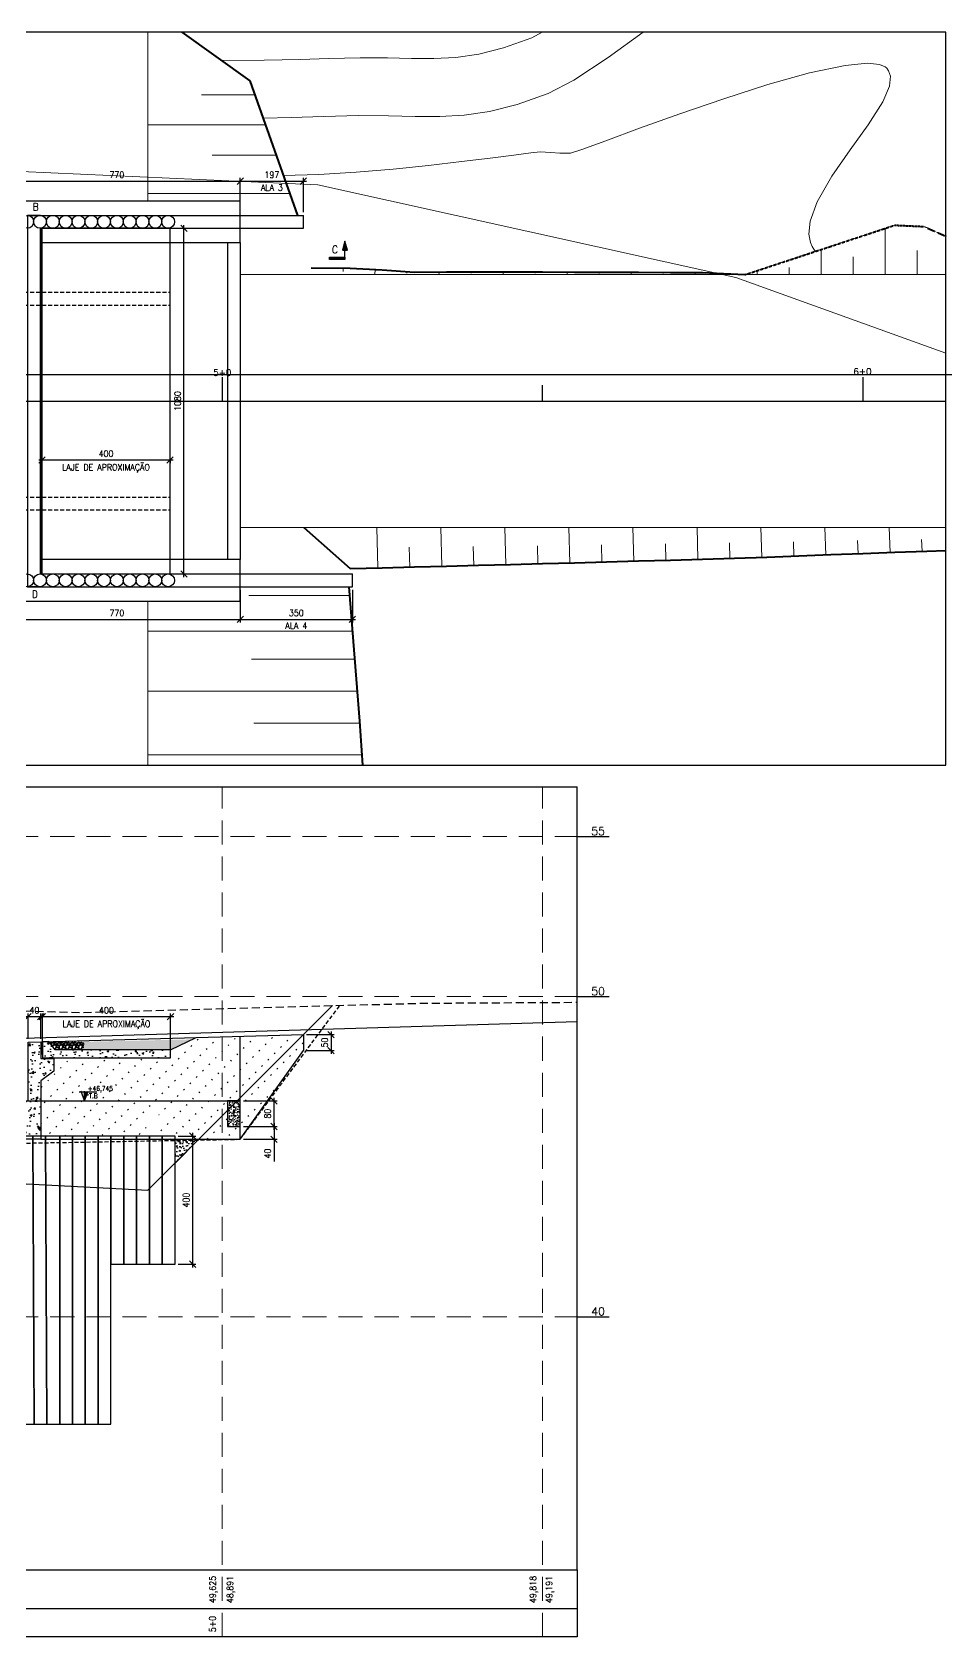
# Model space of a CAD drawing. Header units: millimetres. Extents: x 2500 to 83100, y 8270 to 58400.
# Drawn here: x 54573 to 83100, y 8270 to 58400 of the extents above; entities that cross this region are included whole.
import ezdxf
from ezdxf.enums import TextEntityAlignment as Align

# ---------------------------------------------------------------- set-up
doc = ezdxf.new("R2010")
doc.units = ezdxf.units.MM
for name, pattern in [('CONTINUO', [0]), ('DASHED2', [0.375, 0.25, -0.125]), ('HIDDEN', [0.375, 0.25, -0.125])]:
    doc.linetypes.add(name, pattern=pattern)
for name, color, linetype in [('03', 3, 'Continuous'), ('05', 5, 'Continuous'), ('07', 7, 'Continuous'), ('08', 8, 'Continuous'), ('aux_lines', 30, 'Continuous'), ('BEST', 2, 'Continuous'), ('BFE', 7, 'Continuous'), ('BLCP4', 4, 'Continuous'), ('Cortes_05', 5, 'Continuous'), ('COTAS_07', 7, 'Continuous'), ('ENCONTRO_04', 4, 'Continuous'), ('EST-CONC-ENCONTRO_08', 8, 'Continuous'), ('EST-CONC_04', 4, 'Continuous'), ('EST-CONC_05', 5, 'Continuous'), ('ESTACAS_08', 8, 'Continuous'), ('Geotécnico_04', 4, 'Continuous'), ('GREIDE TP._02', 2, 'Continuous'), ('Lançamento_04', 4, 'Continuous'), ('Locação_03', 3, 'Continuous'), ('MISCELANEAID_03', 3, 'Continuous'), ('Notas_03', 3, 'Continuous'), ('Nível_04', 4, 'Continuous'), ('Nível_07', 7, 'Continuous'), ('R-100', 4, 'Continuous'), ('R-80', 2, 'Continuous'), ('REF-GEOM_08', 8, 'Continuous'), ('Terreno_09', 9, 'Continuous')]:
    doc.layers.add(name, color=color, linetype=linetype)
for name, color, linetype, lineweight in [('BBAN', 7, 'Continuous', 9), ('BBOP', 7, 'Continuous', 20), ('BCO', 3, 'Continuous', 30), ('BGRD', 10, 'Continuous', 30), ('BHA', 253, 'Continuous', 20), ('BHARAT', 8, 'Continuous', 9), ('BHARCO', 8, 'Continuous', 9), ('VCAES', 36, 'Continuous', 20), ('VCATE', 101, 'HIDDEN', 20), ('VCI_MDT_VFLS', 8, 'Continuous', 15)]:
    doc.layers.add(name, color=color, linetype=linetype, lineweight=lineweight)
doc.styles.add('R 1.20 (1-75)', font='romans.shx', dxfattribs={"width": 0.9, "height": 180})
doc.styles.add('R 1.50 (1-75)', font='romans.shx', dxfattribs={"width": 0.9, "height": 225})
doc.styles.add('R100', font='simplex.shx', dxfattribs={"height": 2.5})
doc.styles.add('Romans', font='romans.shx', dxfattribs={"width": 0.9, "height": 200})
doc.dimstyles.new('C 1-100 (1-100)', dxfattribs={"dimscale": 100, "dimtxt": 200, "dimasz": 2, "dimexe": 1, "dimexo": 1, "dimgap": 1, "dimtad": 1, "dimdec": 0, "dimlfac": 0.1, "dimzin": 0, "dimdsep": 46, "dimtxsty": 'Romans', "dimblk1": 'OBLIQUE', "dimblk2": 'OBLIQUE', "dimsah": 1, "dimcen": 2, "dimdle": 1, "dimclrd": 7, "dimclre": 7, "dimclrt": 2, "dimazin": 2, "dimtfac": 1, "dimtdec": 0, "dimtmove": 0, "dimatfit": 3, "dimfxl": 0, "dimfrac": 1, "dimarcsym": 0})
pattern_1 = [(45, (-355486.2, -5335.76), (-282.8427, 282.8427), [40, -240])]
pattern_2 = [(228.01279, (85836.261, 26993.173), (-1625.600003, -1828.7999974), [27.3377, -2706.4387]), (184.96974, (85817.9735, 26972.853), (2438.3999993, 203.200008), [46.9124, -4644.3239]), (132.510447, (85771.237, 26968.789), (2031.9999975, -2235.2000023), [33.0785, -3274.7778]), (267.27369, (85691.9895, 26917.989), (203.2000066, 4063.9999997), [42.7204, -4229.315]), (292.833654, (85689.957, 26875.317), (-1015.9999964, 2438.4000015), [41.8907, -4147.1846]), (357.27369, (85706.2135, 26836.709), (-4063.9999997, 203.2000066), [42.7204, -4229.315]), (37.69424, (85748.8855, 26834.6766), (-2641.600003, -2031.9999962), [56.4955, -5593.0492]), (72.255328, (85793.5895, 26869.2206), (1422.4000071, 4470.3999977), [53.3376, -5280.4205]), (121.429566, (85809.8455, 26920.021), (-1625.5999962, 2641.6000023), [42.865, -4243.6437]), (175.23636, (85787.493, 26956.597), (2235.2, -203.200004), [48.9371, -2397.915]), (222.397438, (85738.7255, 26960.6606), (-2438.4000033, -2235.1999964), [63.2862, -6265.3418]), (138.814075, (85893.157, 26915.957), (-1422.399998, 1219.200002), [21.6004, -2138.4453]), (171.469234, (85876.901, 26930.181), (2641.5999995, -406.4000035), [41.0946, -4068.3711]), (225, (85836.26, 26936.28), (-3e-07, -203.2), [28.7367, -258.6314]), (203.19859, (85822.037, 26960.66), (1016, 406.399998), [15.4753, -1532.0498]), (291.80141, (85807.813, 26954.565), (-203.2, 609.6), [21.8852, -1072.3802]), (30.96376, (85815.94, 26934.245), (609.6, 406.4), [35.5456, -1149.3039]), (161.56505, (85846.42, 26952.53), (406.4, -203.2), [25.703, -616.8718]), (16.38954, (85689.957, 26954.565), (2032.000001, 609.599997), [36.007, -3564.7061]), (70.346176, (85724.501, 26964.725), (-812.8000035, -2235.199999), [30.2079, -2990.5773]), (293.19859, (85846.421, 26993.173), (-406.399998, 1016), [30.9504, -1516.5747]), (343.61046, (85858.613, 26964.725), (-2031.999999, 609.600003), [36.007, -3564.7061]), (339.443955, (85689.957, 26828.58), (-1016, 406.400002), [34.7228, -1701.4187]), (294.77514, (85722.47, 26816.389), (-1015.999998, 2235.200001), [29.0938, -2880.2875]), (66.80141, (85848.453, 26789.973), (406.400001, 1016), [30.9504, -1516.5747]), (17.354025, (85860.645, 26818.42), (-2641.600001, -812.799996), [34.0626, -3372.1901]), (69.443955, (85748.885, 26789.973), (-406.400002, -1016), [17.3614, -1718.7802]), (101.30993, (85836.26, 26789.973), (-203.2, 812.8), [10.3612, -1025.7596]), (165.96376, (85834.23, 26800.133), (609.6, -203.2), [41.8907, -795.9244]), (186.009006, (85793.59, 26810.293), (2032.0000003, 203.199997), [38.8214, -3843.3092]), (303.69007, (85815.94, 26915.957), (-203.2, 406.4), [29.3059, -703.3421]), (353.157227, (85832.1975, 26891.5726), (3454.3999994, -406.400005), [51.1645, -5065.2807]), (60.945396, (85882.997, 26885.477), (-812.800002, -1422.399999), [20.9207, -2071.1514]), (90, (85893.16, 26903.76), (-203.2, 203.2), [12.192, -191.008]), (120.256437, (85789.525, 26816.389), (812.799998, -1422.400001), [28.2294, -2794.7153]), (48.01279, (85775.301, 26840.773), (1625.600003, 1828.7999974), [54.6754, -2679.101]), (360, (85811.88, 26881.41), (203.2, 203.2), [52.832, -150.368]), (325.304846, (85864.71, 26881.413), (2031.9999986, -1422.400002), [32.1288, -3180.7453]), (254.0546, (85891.125, 26863.125), (-203.2, -812.8), [29.5863, -1449.732]), (207.645975, (85882.9975, 26834.677), (-3860.8000032, -2031.999994), [48.1716, -4768.9972]), (175.42608, (85840.3255, 26812.3246), (-2641.5999997, 203.200004), [50.9624, -5045.2677])]

# ---------------------------------------------------------------- blocks, each defined once
blk = doc.blocks.new('_Oblique')
at = {"color": 0, "linetype": 'ByBlock', "lineweight": -2}
blk.add_line((-0.5, -0.5), (0.5, 0.5), dxfattribs=at)
blk = doc.blocks.new('*D56')
at = {"layer": 'COTAS_07', "color": 7, "linetype": 'ByBlock', "lineweight": -2, "transparency": 16777216}
for p, q in [((54794, 27645), (58994, 27645)), ((54894, 26462), (54894, 27745)), ((58894, 26462), (58894, 27745))]:
    blk.add_line(p, q, dxfattribs=at)
at = {"layer": 'COTAS_07', "color": 7, "lineweight": -2, "transparency": 16777216, "xscale": 200, "yscale": 200, "zscale": 200, "rotation": 180}
blk.add_blockref('_Oblique', (54894, 27645), dxfattribs=at)
at = {"layer": 'COTAS_07', "color": 7, "lineweight": -2, "transparency": 16777216, "xscale": 200, "yscale": 200, "zscale": 200}
blk.add_blockref('_Oblique', (58894, 27645), dxfattribs=at)
at = {"layer": 'COTAS_07', "color": 2, "transparency": 16777216, "char_height": 200, "attachment_point": 5, "style": 'Romans'}
for s, insert in [('LAJE DE APROXIMAÇÃO', (56894, 27393)), ('400', (56894, 27845))]:
    blk.add_mtext(s, dxfattribs=dict(at, insert=insert))
blk = doc.blocks.new('*D69')
at = {"layer": 'COTAS_07', "color": 7, "linetype": 'ByBlock', "lineweight": -2, "transparency": 16777216}
for p, q in [((54346, 27645), (54945, 27645)), ((54446, 26947), (54446, 27745)), ((54845, 26957), (54845, 27745))]:
    blk.add_line(p, q, dxfattribs=at)
at = {"layer": 'COTAS_07', "color": 7, "lineweight": -2, "transparency": 16777216, "xscale": 200, "yscale": 200, "zscale": 200, "rotation": 180}
blk.add_blockref('_Oblique', (54446, 27645), dxfattribs=at)
at = {"layer": 'COTAS_07', "color": 7, "lineweight": -2, "transparency": 16777216, "xscale": 200, "yscale": 200, "zscale": 200}
blk.add_blockref('_Oblique', (54845, 27645), dxfattribs=at)
at = {"layer": 'COTAS_07', "color": 2, "transparency": 16777216, "insert": (54645, 27845), "char_height": 200, "attachment_point": 5, "style": 'Romans'}
blk.add_mtext('40', dxfattribs=at)
blk = doc.blocks.new('*D73')
at = {"layer": 'COTAS_07', "color": 7, "linetype": 'ByBlock', "lineweight": -2, "transparency": 16777216}
for p, q in [((59134, 23914), (59681, 23914)), ((59581, 24014), (59581, 19814)), ((59134, 19914), (59681, 19914))]:
    blk.add_line(p, q, dxfattribs=at)
at = {"layer": 'COTAS_07', "color": 7, "lineweight": -2, "transparency": 16777216, "xscale": 200, "yscale": 200, "zscale": 200}
for p, rotation in [((59581, 23914), 90), ((59581, 19914), 270)]:
    blk.add_blockref('_Oblique', p, dxfattribs=dict(at, rotation=rotation))
at = {"layer": 'COTAS_07', "color": 2, "transparency": 16777216, "insert": (59381, 21914), "char_height": 200, "attachment_point": 5, "rotation": 90, "style": 'Romans'}
blk.add_mtext('400', dxfattribs=at)
blk = doc.blocks.new('NIVEL2')
at = {"layer": 'Nível_07'}
h = blk.add_hatch(dxfattribs=at)
h.set_pattern_fill('LINE', color=0, scale=150, angle=330, style=0)
h.set_pattern_definition([(330, (-9944.717, -4703.137), (9.375, 16.237976), [])])
h.paths.add_polyline_path([(99, 267), (0, 267), (0, 0)])
at = {"layer": 'Nível_07', "color": 0}
for p, q in [((388, 267), (-165, 267)), ((0, 0), (-111, 299)), ((0, 0), (0, 299)), ((0, 0), (111, 299))]:
    blk.add_line(p, q, dxfattribs=at)
blk = doc.blocks.new('*D83')
at = {"layer": 'COTAS_07', "color": 7, "linetype": 'ByBlock', "lineweight": -2, "transparency": 16777216}
for p, q in [((53369, 40524), (53369, 39956)), ((61070, 40524), (61070, 39956)), ((53269, 40056), (61170, 40056))]:
    blk.add_line(p, q, dxfattribs=at)
at = {"layer": 'COTAS_07', "color": 7, "lineweight": -2, "transparency": 16777216, "xscale": 200, "yscale": 200, "zscale": 200, "rotation": 180}
blk.add_blockref('_Oblique', (53369, 40056), dxfattribs=at)
at = {"layer": 'COTAS_07', "color": 7, "lineweight": -2, "transparency": 16777216, "xscale": 200, "yscale": 200, "zscale": 200}
blk.add_blockref('_Oblique', (61070, 40056), dxfattribs=at)
at = {"layer": 'COTAS_07', "color": 2, "transparency": 16777216, "insert": (57219, 40256), "char_height": 200, "attachment_point": 5, "style": 'Romans'}
blk.add_mtext('770', dxfattribs=at)
blk = doc.blocks.new('*D84')
at = {"layer": 'COTAS_07', "color": 7, "linetype": 'ByBlock', "lineweight": -2, "transparency": 16777216}
for p, q in [((61070, 40974), (61070, 39956)), ((64570, 40974), (64570, 39956)), ((60970, 40056), (64670, 40056))]:
    blk.add_line(p, q, dxfattribs=at)
at = {"layer": 'COTAS_07', "color": 7, "lineweight": -2, "transparency": 16777216, "xscale": 200, "yscale": 200, "zscale": 200, "rotation": 180}
blk.add_blockref('_Oblique', (61070, 40056), dxfattribs=at)
at = {"layer": 'COTAS_07', "color": 7, "lineweight": -2, "transparency": 16777216, "xscale": 200, "yscale": 200, "zscale": 200}
blk.add_blockref('_Oblique', (64570, 40056), dxfattribs=at)
at = {"layer": 'COTAS_07', "color": 2, "transparency": 16777216, "char_height": 200, "attachment_point": 5, "style": 'Romans'}
for s, insert in [('350', (62820, 40256)), ('ALA 4', (62820, 39856))]:
    blk.add_mtext(s, dxfattribs=dict(at, insert=insert))
blk = doc.blocks.new('*D85')
at = {"layer": 'COTAS_07', "color": 7, "linetype": 'ByBlock', "lineweight": -2, "transparency": 16777216}
for p, q in [((53269, 53743), (61170, 53743)), ((53369, 53224), (53369, 53843)), ((61070, 53224), (61070, 53843))]:
    blk.add_line(p, q, dxfattribs=at)
at = {"layer": 'COTAS_07', "color": 7, "lineweight": -2, "transparency": 16777216, "xscale": 200, "yscale": 200, "zscale": 200, "rotation": 180}
blk.add_blockref('_Oblique', (53369, 53743), dxfattribs=at)
at = {"layer": 'COTAS_07', "color": 7, "lineweight": -2, "transparency": 16777216, "xscale": 200, "yscale": 200, "zscale": 200}
blk.add_blockref('_Oblique', (61070, 53743), dxfattribs=at)
at = {"layer": 'COTAS_07', "color": 2, "transparency": 16777216, "insert": (57219, 53943), "char_height": 200, "attachment_point": 5, "style": 'Romans'}
blk.add_mtext('770', dxfattribs=at)
blk = doc.blocks.new('*D86')
at = {"layer": 'COTAS_07', "color": 7, "linetype": 'ByBlock', "lineweight": -2, "transparency": 16777216}
for p, q in [((60970, 53743), (63141, 53743)), ((61070, 52774), (61070, 53843)), ((63041, 52774), (63041, 53843))]:
    blk.add_line(p, q, dxfattribs=at)
at = {"layer": 'COTAS_07', "color": 7, "lineweight": -2, "transparency": 16777216, "xscale": 200, "yscale": 200, "zscale": 200, "rotation": 180}
blk.add_blockref('_Oblique', (61070, 53743), dxfattribs=at)
at = {"layer": 'COTAS_07', "color": 7, "lineweight": -2, "transparency": 16777216, "xscale": 200, "yscale": 200, "zscale": 200}
blk.add_blockref('_Oblique', (63041, 53743), dxfattribs=at)
at = {"layer": 'COTAS_07', "color": 2, "transparency": 16777216, "char_height": 200, "attachment_point": 5, "style": 'Romans'}
for s, insert in [('ALA 3', (62056, 53543)), ('197', (62056, 53943))]:
    blk.add_mtext(s, dxfattribs=dict(at, insert=insert))
blk = doc.blocks.new('*D64')
at = {"layer": 'COTAS_07', "color": 7, "linetype": 'ByBlock', "lineweight": -2, "transparency": 16777216}
for p, q in [((58980, 45031), (54781, 45031)), ((54881, 45050), (54881, 44931)), ((58880, 45050), (58880, 44931))]:
    blk.add_line(p, q, dxfattribs=at)
at = {"layer": 'COTAS_07', "color": 7, "lineweight": -2, "transparency": 16777216, "xscale": 200, "yscale": 200, "zscale": 200, "rotation": 180}
blk.add_blockref('_Oblique', (54881, 45031), dxfattribs=at)
at = {"layer": 'COTAS_07', "color": 7, "lineweight": -2, "transparency": 16777216, "xscale": 200, "yscale": 200, "zscale": 200}
blk.add_blockref('_Oblique', (58880, 45031), dxfattribs=at)
at = {"layer": 'COTAS_07', "color": 2, "transparency": 16777216, "char_height": 200, "attachment_point": 5, "style": 'Romans'}
for s, insert in [('400', (56880, 45231)), ('LAJE DE APROXIMAÇÃO', (56880, 44778))]:
    blk.add_mtext(s, dxfattribs=dict(at, insert=insert))
blk = doc.blocks.new('*U26')
at = {"layer": 'Cortes_05'}
h = blk.add_hatch(color=256, dxfattribs=at)
h.dxf.hatch_style = 1
h.paths.add_polyline_path([(18, 300), (-18, 300), (-18, 60), (18, 60)])
h = blk.add_hatch(color=256, dxfattribs=at)
h.dxf.hatch_style = 1
h.paths.add_polyline_path([(270, 300), (126, 339), (126, 261)])
h = blk.add_hatch(color=256, dxfattribs=at)
h.dxf.hatch_style = 1
h.paths.add_polyline_path([(18, -23757), (-18, -23757), (-18, -23517), (18, -23517)])
h = blk.add_hatch(color=256, dxfattribs=at)
h.dxf.hatch_style = 1
h.paths.add_polyline_path([(270, -23757), (126, -23796), (126, -23718)])
for p, q in [((18, 300), (126, 300)), ((18, -23757), (126, -23757))]:
    blk.add_line(p, q, dxfattribs=at)
for points in [[(-18, 300), (-18, 60), (18, 60), (18, 300)], [(270, 300), (126, 261), (126, 339)], [(-18, -23757), (-18, -23517), (18, -23517), (18, -23757)], [(270, -23757), (126, -23718), (126, -23796)]]:
    blk.add_lwpolyline(points, close=True, dxfattribs=at)
at = {"layer": 'Cortes_05', "style": 'R 1.20 (1-75)', "width": 0.9, "flags": 12}
for tag, rotation, p in [('M', 272.2143, (138, 144)), ('S', 270.5572, (138, -23625))]:
    blk.add_attdef(tag, text='', height=120, rotation=rotation, dxfattribs=at).set_placement(p, align=Align.MIDDLE_CENTER)
blk = doc.blocks.new('*D94')
at = {"layer": 'COTAS_07', "color": 7, "linetype": 'ByBlock', "lineweight": -2, "transparency": 16777216}
for p, q in [((63141, 27085), (64007, 27085)), ((63907, 27185), (63907, 26485)), ((63141, 26585), (64007, 26585))]:
    blk.add_line(p, q, dxfattribs=at)
at = {"layer": 'COTAS_07', "color": 7, "lineweight": -2, "transparency": 16777216, "xscale": 200, "yscale": 200, "zscale": 200}
for p, rotation in [((63907, 27085), 90), ((63907, 26585), 270)]:
    blk.add_blockref('_Oblique', p, dxfattribs=dict(at, rotation=rotation))
at = {"layer": 'COTAS_07', "color": 2, "transparency": 16777216, "insert": (63707, 26835), "char_height": 200, "attachment_point": 5, "rotation": 90, "style": 'Romans'}
blk.add_mtext('50', dxfattribs=at)
blk = doc.blocks.new('*D95')
at = {"layer": 'COTAS_07', "color": 7, "linetype": 'ByBlock', "lineweight": -2, "transparency": 16777216}
for p, q in [((61170, 24214), (62225, 24214)), ((62125, 24314), (62125, 23814)), ((61177, 23814), (62225, 23814)), ((62125, 23814), (62125, 23123))]:
    blk.add_line(p, q, dxfattribs=at)
at = {"layer": 'COTAS_07', "color": 7, "lineweight": -2, "transparency": 16777216, "xscale": 200, "yscale": 200, "zscale": 200}
for p, rotation in [((62125, 24214), 90), ((62125, 23814), 270)]:
    blk.add_blockref('_Oblique', p, dxfattribs=dict(at, rotation=rotation))
at = {"layer": 'COTAS_07', "color": 2, "transparency": 16777216, "insert": (61925, 23369), "char_height": 200, "attachment_point": 5, "rotation": 90, "style": 'Romans'}
blk.add_mtext('40', dxfattribs=at)
blk = doc.blocks.new('*D96')
at = {"layer": 'COTAS_07', "color": 7, "linetype": 'ByBlock', "lineweight": -2, "transparency": 16777216}
for p, q in [((62125, 24114), (62125, 25114)), ((61170, 25014), (62225, 25014)), ((61217, 24214), (62225, 24214))]:
    blk.add_line(p, q, dxfattribs=at)
at = {"layer": 'COTAS_07', "color": 7, "lineweight": -2, "transparency": 16777216, "xscale": 200, "yscale": 200, "zscale": 200}
for p, rotation in [((62125, 25014), 90), ((62125, 24214), 270)]:
    blk.add_blockref('_Oblique', p, dxfattribs=dict(at, rotation=rotation))
at = {"layer": 'COTAS_07', "color": 2, "transparency": 16777216, "insert": (61925, 24614), "char_height": 200, "attachment_point": 5, "rotation": 90, "style": 'Romans'}
blk.add_mtext('80', dxfattribs=at)
blk = doc.blocks.new('*D98')
at = {"layer": 'COTAS_07', "color": 7, "linetype": 'ByBlock', "lineweight": -2, "transparency": 16777216}
for p, q in [((59036, 52274), (59414, 52274)), ((59314, 41374), (59314, 52374)), ((58980, 41474), (59414, 41474))]:
    blk.add_line(p, q, dxfattribs=at)
at = {"layer": 'COTAS_07', "color": 7, "lineweight": -2, "transparency": 16777216, "xscale": 200, "yscale": 200, "zscale": 200}
for p, rotation in [((59314, 52274), 90), ((59314, 41474), 270)]:
    blk.add_blockref('_Oblique', p, dxfattribs=dict(at, rotation=rotation))
at = {"layer": 'COTAS_07', "color": 2, "transparency": 16777216, "insert": (59114, 46874), "char_height": 200, "attachment_point": 5, "rotation": 90, "style": 'Romans'}
blk.add_mtext('1080', dxfattribs=at)

msp = doc.modelspace()

# ---------------------------------------------------------------- hatches: boundary and pattern name
at = {"layer": 'EST-CONC-ENCONTRO_08'}
h = msp.add_hatch(dxfattribs=at)
h.set_pattern_fill('AR-CONC', color=256, scale=3)
h.set_pattern_definition([(50, (-355486.2, -5335.76), (546.554, -47.81726), [57.15, -628.65]), (355, (-355486.2, -5335.76), (-105.7303, 573.1705), [45.72, -502.92175]), (100.45144, (-355440.65, -5339.75), (440.82374, 525.35326), [48.57, -534.2707]), (46.1842, (-355486.2, -5183.36), (813.2371, -126.127), [85.725, -942.975]), (96.63556, (-355418.4, -5193.9), (712.2124, 742.2784), [72.855, -801.4068]), (351.18415, (-355486.2, -5183.4), (712.2124, 742.2784), [68.5799, -754.3792]), (21, (-355410, -5221.46), (454.84317, -306.7956), [57.15, -628.65]), (326, (-355410, -5221.46), (185.4061, 552.5639), [45.72, -502.92]), (71.45144, (-355372.1, -5247.03), (640.24926, 245.7683), [48.57, -534.2698]), (37.5, (-355486.2, -5335.76), (9.26581, 253.66512), [0, -496.824, 0, -510.54, 0, -504.825]), (7.5, (-355486.2, -5335.76), (200.45899, 300.54172), [0, -291.084, 0, -485.394, 0, -192.405]), (327.5, (-355656.13, -5335.76), (406.77179, -17.18623), [0, -190.5, 0, -594.36, 0, -788.67]), (317.5, (-355732.33, -5335.76), (444.38754, 76.27947), [0, -247.65, 0, -394.716, 0, -560.07])])
h.paths.add_polyline_path([(54845.7, 25641.9), (55245.9, 25941.9), (55245.9, 26341.9), (54845.9, 26341.9), (54844.7, 26857), (54445.6, 26846.6), (54445.6, 25014.2), (54033.9, 25014.2), (53808.9, 25012.3), (53808.9, 25014.2), (53383.9, 25014.2), (53383.9, 23814.2), (53833.9, 23814.2), (53833.9, 23914.2), (54233.9, 23914.2), (54593.1, 23914.2), (54845.5, 23914.2)])
h = msp.add_hatch(dxfattribs=at)
h.set_pattern_fill('AR-CONC', color=256, scale=3)
h.set_pattern_definition([(50, (82383, 59362.8), (546.554, -47.817), [57.15, -628.65]), (355, (82383, 59362.8), (-105.7306, 573.1705), [45.72, -502.922]), (100.4515, (82428.55, 59358.8), (440.8234, 525.3535), [48.57, -534.271]), (46.1842, (82383, 59515.2), (813.237, -126.127), [85.725, -942.975]), (96.6356, (82450.8, 59504.7), (712.212, 742.279), [72.855, -801.407]), (351.1842, (82383, 59515.2), (712.212, 742.279), [68.58, -754.379]), (21, (82459.2, 59477.1), (454.8434, -306.7953), [57.15, -628.65]), (326, (82459.2, 59477.1), (185.406, 552.564), [45.72, -502.92]), (71.4515, (82497.1, 59451.54), (640.249, 245.769), [48.57, -534.27]), (37.50003, (82383, 59362.8), (9.2657, 253.6651), [0, -496.824, 0, -510.54, 0, -504.825]), (7.5, (82383, 59362.8), (200.4588, 300.5418), [0, -291.084, 0, -485.394, 0, -192.405]), (327.50003, (82213.08, 59362.8), (406.7718, -17.186), [0, -190.5, 0, -594.36, 0, -788.67]), (317.5, (82136.88, 59362.8), (444.3875, 76.2797), [0, -247.65, 0, -394.716, 0, -560.07])])
h.paths.add_polyline_path([(54894.3, 26861.9), (55094.3, 26861.9), (55294.3, 26611.9), (58894.3, 26611.9), (58894.3, 26361.9), (54894.3, 26361.9)])
h = msp.add_hatch(dxfattribs=at)
h.set_pattern_fill('AR-CONC', color=256)
h.set_pattern_definition([(50, (-312693.02, -4254.97), (182.18467, -15.939086), [19.05, -209.55]), (355, (-312693.02, -4254.97), (-35.24342, 191.056845), [15.24, -167.64058]), (100.451445, (-312677.84, -4256.3), (146.94125, 175.11775), [16.19001, -178.090245]), (46.1842, (-312693.02, -4204.17), (271.07904, -42.04233), [28.575, -314.325]), (96.63556, (-312670.43, -4207.68), (237.40413, 247.42612), [24.28502, -267.1356]), (351.18415, (-312693.02, -4204.17), (237.40413, 247.42612), [22.85997, -251.45973]), (21, (-312667.62, -4216.87), (151.61439, -102.2652), [19.05, -209.55]), (326, (-312667.62, -4216.87), (61.80203, 184.18797), [15.24, -167.64]), (71.451445, (-312654.99, -4225.4), (213.41642, 81.92277), [16.19001, -178.08994]), (37.5, (-312693.02, -4254.975), (3.088603, 84.555039), [0, -165.608, 0, -170.18, 0, -168.275]), (7.5, (-312693.02, -4254.975), (66.819663, 100.180575), [0, -97.028, 0, -161.798, 0, -64.135]), (327.5, (-312749.664, -4254.975), (135.590595, -5.728744), [0, -63.5, 0, -198.12, 0, -262.89]), (317.5, (-312775.06, -4254.97), (148.12918, 25.42649), [0, -82.55, 0, -131.572, 0, -186.69])])
h.paths.add_polyline_path([(60669.7, 25014.2), (60669.7, 24214.2), (61069.7, 24214.2), (61069.7, 25014.2)])
h = msp.add_hatch(dxfattribs=at)
h.set_pattern_fill('AR-CONC', color=256, scale=1.5)
h.set_pattern_definition([(50, (-353662.53, -4994.8), (273.277, -23.90863), [28.575, -314.325]), (355, (-353662.53, -4994.8), (-52.86513, 286.58527), [22.86, -251.46088]), (100.451445, (-353639.75, -4996.8), (220.41187, 262.67663), [24.28501, -267.13537]), (46.1842, (-353662.53, -4918.6), (406.61856, -63.0635), [42.8625, -471.4875]), (96.63556, (-353628.64, -4923.86), (356.1062, 371.1392), [36.42753, -400.7034]), (351.18415, (-353662.53, -4918.6), (356.1062, 371.1392), [34.28995, -377.1896]), (21, (-353624.43, -4937.65), (227.42159, -153.3978), [28.575, -314.325]), (326, (-353624.43, -4937.65), (92.70304, 276.28195), [22.86, -251.46]), (71.451445, (-353605.47, -4950.43), (320.12463, 122.88415), [24.28501, -267.1349]), (37.5, (-353662.53, -4994.8), (4.632905, 126.832558), [0, -248.412, 0, -255.27, 0, -252.4125]), (7.5, (-353662.53, -4994.8), (100.229494, 150.27086), [0, -145.542, 0, -242.697, 0, -96.2025]), (327.5, (-353747.49, -4994.8), (203.385893, -8.593116), [0, -95.25, 0, -297.18, 0, -394.335]), (317.5, (-353785.59, -4994.8), (222.19377, 38.13974), [0, -123.825, 0, -197.358, 0, -280.035])])
h.paths.add_polyline_path([(59033.9, 23073.2), (59033.9, 23814.2), (59774.9, 23814.2)])
at = {"layer": 'REF-GEOM_08', "linetype": 'CONTINUO', "ltscale": 10}
h = msp.add_hatch(dxfattribs=at)
h.set_pattern_fill('GRAVEL', color=256, scale=8)
h.set_pattern_definition(pattern_2)
h.paths.add_polyline_path([(55094.3, 26861.9), (56188.5, 26861.9), (56188.5, 26611.9), (55294.3, 26611.9)])
h = msp.add_hatch(dxfattribs=at)
h.set_pattern_fill('GRAVEL', color=256, scale=8)
h.set_pattern_definition(pattern_2)
h.paths.add_polyline_path([(56188.5, 26861.9), (59568.3, 26935.3), (58894.3, 26611.9), (56188.5, 26611.9)])
at = {"layer": 'Terreno_09'}
h = msp.add_hatch(dxfattribs=at)
h.set_pattern_fill('ACAD_ISO07W100', color=256, scale=80, angle=45)
h.set_pattern_definition(pattern_1)
h.paths.add_polyline_path([(63041.3, 26585.4), (63041.3, 27085.4), (59563.2, 26993.4), (58894.3, 26611.9), (58894.3, 26361.9), (58533.9, 26361.9), (58533.9, 23814.2), (61069.7, 23814.2)])
h = msp.add_hatch(dxfattribs=at)
h.set_pattern_fill('ACAD_ISO07W100', color=256, scale=80, angle=45)
h.set_pattern_definition(pattern_1)
h.paths.add_polyline_path([(58533.9, 26361.9), (54894.3, 26361.9), (54845.9, 26341.9), (55245.9, 26341.9), (55245.9, 26010.5), (54845.7, 25710.5), (54845.5, 23914.2), (54993.1, 23914.2), (55433.9, 23914.2), (55833.9, 23914.2), (56233.9, 23914.2), (56633.9, 23914.2), (57033.9, 23914.2), (57433.9, 23914.2), (57833.9, 23914.2), (58133.9, 23914.2), (58133.9, 24614.2), (58533.9, 24614.2)])

# ---------------------------------------------------------------- linework, layer by layer
at = {"layer": '03'}
msp.add_line((54486.5, 26846.6, 28151.8), (63041.3, 27085.4, 28000), dxfattribs=at)
for points, elevation in [([(63041.3, 27085.4), (63041.3, 26585.4)], 28000), ([(61069.7, 23814.2), (61069.7, 27030.4)], 28000), ([(61069.7, 23814.2), (61069.7, 23814.2), (63041.3, 26585.4)], 28151.8), ([(54886.6, 25014.2), (61069.7, 25014.2)], 28151.8), ([(54845.5, 23814.2), (61069.7, 23814.2)], 28151.8)]:
    msp.add_lwpolyline(points, dxfattribs=dict(at, elevation=elevation))
at = {"layer": '03', "elevation": 28151.8}
msp.add_lwpolyline([(59033.9, 23073.2), (59033.9, 23814.2), (59774.9, 23814.2)], close=True, dxfattribs=at)
at = {"layer": '03', "linetype": 'Continuous', "lineweight": 15}
msp.add_polyline3d([(61069.7, 42922.8, 76789), (61505.4, 42922.8, 76802.1), (62505.4, 42922.8, 76832.1), (63505.4, 42922.8, 76862.1), (64505.4, 42922.8, 76892.1), (65505.4, 42922.8, 76922.1), (66505.4, 42922.8, 76952.1), (67505.4, 42922.8, 76982.1), (68505.4, 42922.8, 77012.1), (69505.4, 42922.8, 77042.1), (70505.4, 42922.8, 77072.1), (71505.4, 42922.8, 77102.1), (72505.4, 42922.8, 77132.1), (73505.4, 42922.8, 77162.1), (74505.4, 42922.8, 77192.1), (75505.4, 42922.8, 77222.1), (76505.4, 42922.8, 77252.1), (77505.4, 42922.8, 77282.1), (78505.4, 42922.8, 77312.1), (79505.4, 42922.8, 77342.1), (80505.4, 42922.8, 77372.1), (81505.4, 42922.8, 77402.1), (82505.4, 42922.8, 77432.1), (83100, 42922.8, 77449.9)], dxfattribs=at)
at = {"layer": '05', "elevation": 28151.8}
for points in [[(55245.9, 25941.9), (54845.7, 25641.9), (54845.5, 23814.2), (53383.9, 23814.2), (53383.9, 25014.2), (54445.6, 25014.2), (54445.6, 26846.6), (54844.7, 26857), (54845.9, 26341.9), (55245.9, 26341.9)], [(60669.7, 25014.2), (60669.7, 24214.2), (61069.7, 24214.2), (61069.7, 25014.2)]]:
    msp.add_lwpolyline(points, close=True, dxfattribs=at)
at = {"layer": '07', "linetype": 'DASHED2', "ltscale": 500, "elevation": 28000}
for points in [[(24888.1, 50273.5), (58880, 50273.5)], [(24888.1, 49873.5), (58880, 49873.5)], [(24888.1, 43873.5), (58880, 43873.5)], [(24888.1, 43473.5), (58880, 43473.5)]]:
    msp.add_lwpolyline(points, dxfattribs=at)
at = {"layer": '07', "linetype": 'HIDDEN', "lineweight": 40, "ltscale": 10}
msp.add_polyline3d([(76827.6, 50822.8, 77261.8), (78505.4, 51377.3, 76942.4), (79505.4, 51707.7, 76752.1), (80505.4, 52038.2, 76561.8), (81505.4, 52368.7, 76371.4), (82411, 52327.2, 76181.1), (83100, 52024.1, 76356.2)], dxfattribs=at)
at = {"layer": '07', "linetype": 'Continuous', "lineweight": 40}
msp.add_polyline3d([(63281.3, 51033.6, 77066.2), (64505.4, 51027.4, 77096.7), (65505.4, 50976.6, 77076), (66505.4, 50902.5, 77031.9), (67505.4, 50906.2, 77065.5), (68505.4, 50909.9, 77099.2), (69505.4, 50911.8, 77131.2), (70505.4, 50907.8, 77157.2), (71505.4, 50903.8, 77183.1), (72505.4, 50899.8, 77209.1), (73505.4, 50895.8, 77235.1), (74505.4, 50891.7, 77261.1), (75505.4, 50887.7, 77287.1), (76827.6, 50822.8, 77261.8)], dxfattribs=at)
at = {"layer": '08', "elevation": 28000}
for points in [[(9016.4, 34827.5), (71592.1, 34827.5)], [(71592.1, 10369.7), (71592.1, 34827.5)]]:
    msp.add_lwpolyline(points, dxfattribs=at)
at = {"layer": 'aux_lines'}
msp.add_xline((63537.8, 47706.2), (1, 0), dxfattribs=at)
at = {"layer": 'BBAN', "elevation": 28000}
for points in [[(58189.7, 53123.5), (58189.8, 58400)], [(58189.2, 35502), (58189.2, 36873.4), (58189.3, 40623.5)]]:
    msp.add_lwpolyline(points, dxfattribs=at)
at = {"layer": 'BBOP', "color": 3, "linetype": 'Continuous', "lineweight": 15}
msp.add_polyline3d([(61069.7, 50822.8, 76789), (61505.4, 50822.8, 76802.1), (62505.4, 50822.8, 76832.1), (63505.4, 50822.8, 76862.1), (64505.4, 50822.8, 76892.1), (65505.4, 50822.8, 76922.1), (66505.4, 50822.8, 76952.1), (67505.4, 50822.8, 76982.1), (68505.4, 50822.8, 77012.1), (69505.4, 50822.8, 77042.1), (70505.4, 50822.8, 77072.1), (71505.4, 50822.8, 77102.1), (72505.4, 50822.8, 77132.1), (73505.4, 50822.8, 77162.1), (74505.4, 50822.8, 77192.1), (75505.4, 50822.8, 77222.1), (76505.4, 50822.8, 77252.1), (77505.4, 50822.8, 77282.1), (78505.4, 50822.8, 77312.1), (79505.4, 50822.8, 77342.1), (80505.4, 50822.8, 77372.1), (81505.4, 50822.8, 77402.1), (82505.4, 50822.8, 77432.1), (83100, 50822.8, 77449.9)], dxfattribs=at)
at = {"layer": 'BCO', "color": 3, "linetype": 'Continuous', "lineweight": 40, "elevation": 28000}
for points in [[(61385.2, 56873.4), (59259.4, 58400)], [(62866.2, 52668.7), (61385.2, 56873.4)], [(64892.8, 35502), (64801.5, 36873.3), (64468.8, 41073.5)]]:
    msp.add_lwpolyline(points, dxfattribs=at)
at = {"layer": 'BCO', "color": 3, "linetype": 'Continuous', "lineweight": 40}
msp.add_polyline3d([(63057.3, 42922.8, 76848.7), (64505.4, 41640, 78174.9), (65505.4, 41665.9, 78178.9), (66505.4, 41691.8, 78183), (67505.4, 41717.8, 78187.1), (68505.4, 41743.7, 78191.2), (69505.4, 41769.6, 78195.2), (70505.4, 41795.5, 78199.3), (71505.4, 41821.5, 78203.4), (72505.4, 41850.2, 78204.7), (73505.4, 41878.9, 78206), (74505.4, 41907.6, 78207.3), (75505.4, 41936.3, 78208.6), (76505.4, 41965.8, 78209.1), (77505.4, 42002.8, 78202), (78505.4, 42039.9, 78195), (79505.4, 42076.9, 78187.9), (80505.4, 42114, 78180.9), (81505.4, 42151, 78173.8), (82505.4, 42188.1, 78166.8), (83100, 42210.1, 78162.6)], dxfattribs=at)
at = {"layer": 'BEST'}
for p, q in [((60505.4, 47622.8, 28000), (60505.4, 46872.8, 28000)), ((70505.4, 46872.8, 28000), (70505.4, 47372.8, 28000)), ((80505.4, 47622.8, 28000), (80505.4, 46872.8, 28000))]:
    msp.add_line(p, q, dxfattribs=at)
at = {"layer": 'BFE', "color": 0, "linetype": 'CONTINUO', "elevation": 28000, "flags": 128}
msp.add_lwpolyline([(2500, 46872.8), (83100, 46872.8)], dxfattribs=at)
at = {"layer": 'BGRD', "color": 10, "linetype": 'Continuous', "lineweight": 30, "ltscale": 2, "elevation": 28151.8, "flags": 128}
msp.add_lwpolyline([(9016.4, 25417), (9990.1, 25474.1), (11240.1, 25544.1), (12490.1, 25610.6), (13740.1, 25673.7), (14990.1, 25733.4), (16240.1, 25789.7), (17490.1, 25842.5), (18740.1, 25892), (19990.1, 25938), (21240.1, 25980.6), (22490.1, 26019.8), (71592.1, 27492.9)], dxfattribs=at)
at = {"layer": 'BHA', "color": 251, "linetype": 'HIDDEN', "lineweight": 20, "ltscale": 3000}
for p, q in [((60505.4, 8269.7, 28000), (60505.4, 34827.5, 28000)), ((70505.4, 8269.7, 28000), (70505.4, 34827.5, 28000)), ((9016.4, 33269.7, 28000), (71592.1, 33269.7, 28000)), ((9016.4, 28269.7, 28000), (71592.1, 28269.7, 28000)), ((9016.4, 18269.7, 28000), (71592.1, 18269.7, 28000))]:
    msp.add_line(p, q, dxfattribs=at)
at = {"layer": 'BHARAT'}
for p, q in [((81206.9, 50822.8, 77393.1), (81206.9, 52270.1, 77393.1)), ((79207.8, 50822.8, 77333.2), (79207.8, 51609.4, 77333.2)), ((80207.4, 50822.8, 77363.2), (80207.4, 51381.3, 77363.2)), ((82206.5, 50822.8, 77423.1), (82206.5, 51579.7, 77423.1)), ((77208.7, 50822.8, 77273.2), (77208.7, 50948.7, 77273.2)), ((78208.3, 50822.8, 77303.2), (78208.3, 51050.9, 77303.2))]:
    msp.add_line(p, q, dxfattribs=at)
at = {"layer": 'BHARCO'}
for p, q in [((61537.3, 56441.5, 75342.1), (59863.5, 56441.6, 73668.3)), ((61869.5, 55498.3, 75670.8), (58189.7, 55498.4, 71991.1)), ((62201.7, 54555.1, 75999.6), (60195.7, 54555.2, 73993.6)), ((62621.9, 53362.3, 76416.3), (58189.7, 53362.5, 71984.1)), ((62866.2, 52668.7, 76657.1), (60527.9, 52668.8, 74318.8)), ((64280.9, 51028.5, 77091.1), (64280.4, 50925.6, 77091.1)), ((65279.7, 50988.1, 77080.7), (65271.3, 50822.8, 77080.7)), ((66276.5, 50919.5, 77042), (66272.9, 50871.1, 77042)), ((67275.2, 50905.3, 77057.8), (67275.5, 50822.8, 77057.8)), ((68274.6, 50909, 77091.4), (68274.8, 50865.9, 77091.4)), ((69274.1, 50911.4, 77123.8), (69274.3, 50822.8, 77123.8)), ((70273.7, 50908.7, 77151.1), (70273.6, 50865.8, 77151.1)), ((71273.4, 50904.7, 77177.1), (71273.1, 50822.8, 77177.1)), ((72273, 50900.7, 77203.1), (72272.9, 50861.7, 77203.1)), ((73272.7, 50896.7, 77229), (73272.4, 50822.8, 77229)), ((74272.3, 50892.7, 77255), (74272.2, 50857.7, 77255)), ((75272, 50888.7, 77281), (75271.7, 50822.8, 77281)), ((76270.9, 50850.1, 77272.4), (76270.2, 50836.4, 77272.4)), ((65363.3, 41662.2, 78178.4), (65330.6, 42922.8, 78178.4)), ((67362.6, 41714.1, 78186.5), (67331.3, 42922.8, 78186.5)), ((69361.9, 41765.9, 78194.7), (69331.9, 42922.8, 78194.7)), ((71361.2, 41817.8, 78202.8), (71332.5, 42922.8, 78202.8)), ((73360.4, 41874.7, 78205.8), (73330.3, 42922.8, 78205.8)), ((75359.6, 41932.1, 78208.4), (75331.2, 42922.8, 78208.4)), ((77358.5, 41997.4, 78203.1), (77324.2, 42922.8, 78203.1)), ((79357.1, 42071.4, 78189), (79325.5, 42922.8, 78189)), ((81355.6, 42145.5, 78174.9), (81326.8, 42922.8, 78174.9)), ((66362.9, 41688.1, 78182.4), (66346.9, 42305.4, 78182.4)), ((68362.2, 41740, 78190.6), (68346.9, 42331.4, 78190.6)), ((70361.6, 41791.8, 78198.7), (70346.9, 42357.3, 78198.7)), ((72360.8, 41846, 78204.5), (72345.4, 42384.4, 78204.5)), ((74360, 41903.4, 78207.1), (74345.4, 42413.1, 78207.1)), ((76359.1, 41961.5, 78209), (76344.9, 42442.1, 78209)), ((78357.8, 42034.4, 78196), (78341.3, 42478.6, 78196)), ((80356.3, 42108.4, 78181.9), (80341.3, 42515.6, 78181.9)), ((82354.9, 42182.5, 78167.9), (82341.2, 42552.6, 78167.9)), ((64490.1, 40804.8, 78237.5), (61339.7, 40804.9, 75087.1)), ((64569.1, 39687.2, 78312.7), (58189.3, 39687.4, 71933)), ((64648, 38811.1, 78388), (61418.6, 38811.1, 75158.7)), ((64727, 37814.2, 78463.3), (58189.3, 37814.4, 71925.6)), ((64805.2, 36817.3, 78537.9), (61497.2, 36817.3, 75229.9)), ((64871.7, 35819.5, 78600.7), (58189.2, 35819.6, 71918.2))]:
    msp.add_line(p, q, dxfattribs=at)
at = {"layer": 'BLCP4', "elevation": 28000}
msp.add_lwpolyline([(71592.1, 8269.7), (7305, 8269.7), (7305, 10369.7), (71592.1, 10369.7)], close=True, dxfattribs=at)
msp.add_lwpolyline([(7305, 9153.1), (71592.1, 9153.1)], dxfattribs=at)
at = {"layer": 'ENCONTRO_04', "elevation": 28151.8}
for points in [[(54233.9, 14914.2), (54633.9, 14914.2), (54593.1, 23914.2), (54233.9, 23914.2)], [(54633.9, 14914.2), (55033.9, 14914.2), (54993.1, 23914.2), (54593.1, 23914.2)], [(55033.9, 14914.2), (55433.9, 14914.2), (55433.9, 23914.2), (54993.1, 23914.2)], [(55433.9, 14914.2), (55833.9, 14914.2), (55833.9, 23914.2), (55433.9, 23914.2)], [(55833.9, 14914.2), (56233.9, 14914.2), (56233.9, 23914.2), (55833.9, 23914.2)], [(56233.9, 14914.2), (56633.9, 14914.2), (56633.9, 23914.2), (56233.9, 23914.2)], [(56633.9, 14914.2), (57033.9, 14914.2), (57033.9, 23914.2), (56633.9, 23914.2)], [(57033.9, 19914.2), (57433.9, 19914.2), (57433.9, 23914.2), (57033.9, 23914.2)], [(57433.9, 19914.2), (57833.9, 19914.2), (57833.9, 23914.2), (57433.9, 23914.2)], [(57833.9, 19914.2), (58233.9, 19914.2), (58233.9, 23914.2), (57833.9, 23914.2)], [(58233.9, 19914.2), (58633.9, 19914.2), (58633.9, 23914.2), (58233.9, 23914.2)], [(58633.9, 19914.2), (59033.9, 19914.2), (59033.9, 23914.2), (58633.9, 23914.2)]]:
    msp.add_lwpolyline(points, close=True, dxfattribs=at)
at = {"layer": 'EST-CONC_04'}
for p, q in [((54430.6, 52673.5, 28000), (54830.6, 52673.5, 28000)), ((54830.6, 52273.5, 28000), (54830.6, 41458.9, 28000)), ((54830.6, 41073.5, 28000), (54430.6, 41073.5, 28000))]:
    msp.add_line(p, q, dxfattribs=at)
for points, elevation in [([(53368.9, 40623.5), (61069.7, 40623.5), (61069.7, 41923.9), (54829.7, 41923.1), (54829.7, 51822.8), (61069.7, 51823.5), (61069.7, 53123.5), (53368.9, 53123.5), (53368.9, 40623.5)], 28000), ([(54830.6, 52673.5), (54430.6, 52673.5), (54430.6, 41073.5), (54830.6, 41073.5)], 28000), ([(54830.6, 52673.5), (63041.3, 52673.5)], 28000), ([(63041.3, 52273.5), (63041.3, 52673.5)], 30615.2), ([(54830.6, 52273.5), (63041.3, 52273.5)], 28000), ([(54830.6, 41473.5), (54830.6, 52273.5)], 28000), ([(60669.7, 51823.5), (60669.7, 41923.9)], 30767), ([(61069.7, 51823.5), (61069.7, 41923.9)], 30767), ([(54830.6, 41473.5), (64569.7, 41473.5)], 28000), ([(61069.7, 41073.5), (61069.7, 41473.5)], 30615.2), ([(64569.7, 41073.5), (64569.7, 41473.5)], 30615.2), ([(54830.6, 41073.5), (64569.7, 41073.5)], 28000)]:
    msp.add_lwpolyline(points, dxfattribs=dict(at, elevation=elevation))
at = {"layer": 'EST-CONC_05', "elevation": 30615.2}
msp.add_lwpolyline([(58880, 52273.5), (54880.6, 52273.5), (54880.6, 41473.5), (58880, 41473.5)], close=True, dxfattribs=at)
at = {"layer": 'ESTACAS_08'}
for centre in [(54418.9, 52473.5, 28000), (54818.9, 52473.5, 28000), (55218.9, 52473.5, 28000), (55618.9, 52473.5, 28000), (56018.9, 52473.5, 28000), (56418.9, 52473.5, 28000), (56818.9, 52473.5, 28000), (57218.9, 52473.5, 28000), (57618.9, 52473.5, 28000), (58018.9, 52473.5, 28000), (58418.9, 52473.5, 28000), (58818.9, 52473.5, 28000), (54418.9, 41273.5, 28000), (54818.9, 41273.5, 28000), (55218.9, 41273.5, 28000), (55618.9, 41273.5, 28000), (56018.9, 41273.5, 28000), (56418.9, 41273.5, 28000), (56818.9, 41273.5, 28000), (57218.9, 41273.5, 28000), (57618.9, 41273.5, 28000), (58018.9, 41273.5, 28000), (58418.9, 41273.5, 28000), (58818.9, 41273.5, 28000)]:
    msp.add_circle(centre, 200, dxfattribs=at)
at = {"layer": 'Geotécnico_04', "color": 210, "linetype": 'HIDDEN', "ltscale": 500}
for p, q in [((61069.7, 23814.2, 28151.8), (64179.8, 27995.4, 28151.8)), ((19712.1, 23078.7, 28151.8), (61069.7, 23814.2, 28151.8))]:
    msp.add_line(p, q, dxfattribs=at)
at = {"layer": 'GREIDE TP._02', "color": 42, "ltscale": 15, "elevation": 28151.8, "flags": 128}
msp.add_lwpolyline([(17061, 26539.3), (17062.7, 26537.6), (21571.5, 22028.8), (29569.2, 22428.7), (29571.5, 22428.8), (37569.5, 14430.8), (37571.5, 14428.8), (37572.6, 14428.9), (41880.5, 14558.1), (41881.5, 14558.1), (46189.5, 14428.8), (54188.2, 22427.6), (54189.5, 22428.8), (58189, 22228.9), (58189.5, 22228.8), (63949.1, 27988.4), (63949.8, 27989.1)], dxfattribs=at)
at = {"layer": 'Lançamento_04', "ltscale": 2, "elevation": 28151.8, "flags": 128}
msp.add_lwpolyline([(55294.3, 26611.9), (55091.7, 26864.1), (54894.4, 26858.4), (54894.3, 26361.9), (58894.3, 26361.9), (58894.3, 26611.9)], close=True, dxfattribs=at)
at = {"layer": 'MISCELANEAID_03', "elevation": 30463.4}
msp.add_lwpolyline([(83100, 58400), (2500, 58400), (2500, 35502), (83100, 35502)], close=True, dxfattribs=at)
at = {"layer": 'R-80', "color": 2, "linetype": 'Continuous', "lineweight": -3}
for p, q in [((71592.1, 33269.7, 28000), (72592.1, 33269.7, 28000)), ((71592.1, 28269.7, 28000), (72592.1, 28269.7, 28000)), ((71592.1, 18269.7, 28000), (72592.1, 18269.7, 28000))]:
    msp.add_line(p, q, dxfattribs=at)
at = {"layer": 'REF-GEOM_08', "elevation": 28151.8}
for points in [[(58894.3, 26611.9), (59697.4, 26997.3)], [(54445.6, 25014.2), (56560.1, 25014.2)]]:
    msp.add_lwpolyline(points, dxfattribs=at)
at = {"layer": 'VCAES', "elevation": 28000}
msp.add_lwpolyline([(83100, 48365.5), (76540.4, 50735.3), (63497.1, 53634), (47741.8, 54338.3), (30859.8, 53335.5), (14755.6, 53058.7), (2500, 53699.2)], dxfattribs=at)
at = {"layer": 'VCATE', "color": 42, "linetype": 'HIDDEN', "lineweight": 30, "ltscale": 1000, "elevation": 28151.8, "flags": 128}
msp.add_lwpolyline([(9016.4, 26010.6), (14761.3, 26508.5), (27998.8, 26685.8), (31389.6, 26817.8), (34076.9, 27334.3), (42960.1, 27681.7), (51828.3, 27896.5), (56171.1, 27776), (66726.4, 28065.2), (71592.1, 28094.5)], dxfattribs=at)
at = {"layer": 'VCI_MDT_VFLS'}
for points, elevation in [([(70500.7, 58400), (70173.5, 58222.2), (69292, 57910.6), (68514.9, 57715.2), (67802.8, 57610.9), (67116.4, 57572.4), (66416.1, 57574.8), (65662.6, 57592.7), (64816.3, 57601.1), (63837.9, 57574.8), (62939.9, 57542.8), (61819.9, 57521.8), (60531.4, 57510.6), (60497.9, 57510.5)], 75000), ([(73651.6, 58400), (72559.4, 57604.9), (71485.4, 56897.3), (70685.8, 56477.9), (69711.2, 56133.4), (68852, 55917.4), (68064.8, 55802), (67305.8, 55759.5), (66531.6, 55762.1), (65698.5, 55781.9), (64762.9, 55791.2), (63681.1, 55762.1), (62657.7, 55727.9), (61793.3, 55714.7)], 76000), ([(79030.1, 51550.7), (78977.4, 51615.7), (78924.5, 51707.7), (78874.7, 51827.6), (78824.8, 52082.8), (78860.3, 52499.1), (79076.7, 53102.4), (79538.7, 53904), (80109.7, 54718.8), (80678.6, 55504.8), (81134.1, 56219.7), (81342.2, 56712.3), (81369.7, 57021.3), (81313.5, 57193.4), (81260.3, 57268.3), (81201.5, 57319.8), (81030.7, 57391.9), (80653.1, 57428.9), (79955.3, 57361.3), (78840, 57123.3), (77544.6, 56759.8), (76165.2, 56318.4), (74798.3, 55847.3), (73539.9, 55394.2), (72486.4, 55007.2), (71734.1, 54734.2), (71379.2, 54623.1), (71042.8, 54613.6), (70771.6, 54642.7), (70431.2, 54655.3), (70140, 54627), (69607.2, 54560.2), (68872, 54465.6), (67973.3, 54353.7), (66950.2, 54235.5), (65841.6, 54121.5), (64686.7, 54022.6), (63524.4, 53949.4), (62425.2, 53920.6)], 77000)]:
    msp.add_lwpolyline(points, dxfattribs=dict(at, elevation=elevation))

# ---------------------------------------------------------------- block references
at = {"layer": 'Cortes_05'}
ref = msp.add_blockref('*U26', (63739.4, 51333.7, -76579.3), dxfattribs=dict(at, xscale=-2, yscale=2, zscale=2, rotation=269.9999999980801))
ref.add_attrib('M', 'C', dxfattribs={"height": 240, "rotation": 357.78573, "style": 'R 1.20 (1-75)', "width": 0.9}).set_placement((64027.4, 51610.6, -76579.3), align=Align.MIDDLE_CENTER)
ref.add_attrib('S', 'C', dxfattribs={"height": 240, "rotation": 359.44279, "style": 'R 1.20 (1-75)', "width": 0.9}).set_placement((16489.4, 51609.9, -76579.3), align=Align.MIDDLE_CENTER)
at = {"layer": 'Nível_07', "ltscale": 20}
msp.add_blockref('NIVEL2', (56210.3, 25014.2, 28151.8), dxfattribs=at)

# ---------------------------------------------------------------- texts
at = {"layer": 'Locação_03', "style": 'R 1.50 (1-75)', "width": 0.9}
for s, p in [('B', (54590.7, 52831.3, 28000)), ('D', (54567.8, 40729.4, 28000))]:
    msp.add_text(s, height=225, dxfattribs=at).set_placement(p)
at = {"layer": 'Notas_03', "char_height": 200, "attachment_point": 8, "rotation": 90, "style": 'Romans'}
for s, insert in [('{\\C256;49,625}', (60367.8, 9750.4, 28151.8)), ('48,891', (60910.9, 9750.4, 28151.8)), ('{\\C256;49,818}', (70369.7, 9750.4, 28151.8)), ('49,191', (70872.6, 9750.4, 28151.8)), ('{\\C256;5+0}', (60303.3, 8670.2, 28151.8))]:
    msp.add_mtext(s, dxfattribs=dict(at, insert=insert))
at = {"layer": 'Nível_04', "ltscale": 10, "style": 'Romans', "width": 0.9}
msp.add_text('+46,745', height=150, dxfattribs=at).set_placement((56309.4, 25281.3, 28151.8), align=Align.BOTTOM_LEFT)
msp.add_text('T.B', height=150, dxfattribs=at).set_placement((56346.9, 25243.8, 28151.8), align=Align.TOP_LEFT)
at = {"layer": 'R-100', "color": 4, "linetype": 'Continuous', "lineweight": -3, "char_height": 200, "attachment_point": 2, "style": 'R100'}
for s, insert in [('{\\Fromans.shx|c0;\\C256;5+0}', (60510, 47864.9, 28000)), ('{\\Fromans.shx|c0;\\C256;6+0}', (80495.1, 47896.7, 28000))]:
    msp.add_mtext(s, dxfattribs=dict(at, insert=insert))
at = {"layer": 'R-100', "color": 4, "linetype": 'Continuous', "lineweight": -3, "char_height": 250, "attachment_point": 6, "rotation": 360, "style": 'R100'}
for s, insert in [('55', (72457.6, 33438.7, 28000)), ('50', (72457.6, 28438.7, 28000)), ('40', (72457.6, 18438.7, 28000))]:
    msp.add_mtext(s, dxfattribs=dict(at, insert=insert))

# ---------------------------------------------------------------- dimensions: what is measured, and where the dimension line sits
at = {"layer": 'COTAS_07'}
for base, p1, p2, picture, middle in [((61069.7, 53742.9), (53368.9, 53123.5, 28000), (61069.7, 53123.5, 28000), '*D85', (57219.3, 53942.9)), ((61069.7, 40055.6), (53368.9, 40623.5, 28000), (61069.7, 40623.5, 28000), '*D83', (57219.3, 40255.6))]:
    dim = msp.add_linear_dim(base=base, p1=p1, p2=p2, dimstyle='C 1-100 (1-100)', dxfattribs=at)
    dim.commit()
    dim.dimension.update_dxf_attribs({"geometry": picture, "text_midpoint": middle})
for base, p1, p2, text, picture, middle in [((63041.3, 53742.9), (61069.7, 52673.5, 28000), (63041.3, 52673.5, 28000), '<>\\XALA 3', '*D86', (62055.5, 53742.9)), ((54880.6, 45030.6), (58880, 45150.4, 30615.2), (54880.6, 45150.4, 30615.2), '<>\\XLAJE DE APROXIMAÇÃO', '*D64', (56880.3, 45030.6)), ((64569.7, 40055.6), (61069.7, 41073.5, 30615.2), (64569.7, 41073.5, 28000), '<>\\XALA 4', '*D84', (62819.7, 40055.6)), ((58894.3, 27645.3, -2463.4), (54894.3, 26361.9, 28151.8), (58894.3, 26361.9, 28151.8), '<>\\XLAJE DE APROXIMAÇÃO', '*D56', (56894.3, 27645.3, -2463.4))]:
    dim = msp.add_linear_dim(base=base, p1=p1, p2=p2, text=text, dimstyle='C 1-100 (1-100)', dxfattribs=at)
    dim.commit()
    dim.dimension.update_dxf_attribs({"geometry": picture, "text_midpoint": middle})
for base, p1, p2, picture, middle in [((59314, 52273.5), (58880, 41473.5, 30615.2), (58936, 52273.5, 28000), '*D98', (59114, 46873.5)), ((63906.5, 26585.4, -151.8), (63041.3, 27085.4, 28000), (63041.3, 26585.4, 28000), '*D94', (63706.5, 26835.4, -151.8)), ((62124.7, 25014.2), (61116.7, 24214.2), (61069.7, 25014.2, 28151.8), '*D96', (61924.7, 24614.2)), ((62124.7, 23814.4), (61069.7, 24214.2, 28151.8), (61076.9, 23814.4, 28151.8), '*D95', (61924.7, 23368.7)), ((59581.2, 19914.2, -2463.4), (59033.9, 23914.2, 28151.8), (59033.9, 19914.2, 28151.8), '*D73', (59381.2, 21914.2, -2463.4))]:
    dim = msp.add_linear_dim(base=base, p1=p1, p2=p2, angle=90, dimstyle='C 1-100 (1-100)', dxfattribs=at)
    dim.commit()
    dim.dimension.update_dxf_attribs({"geometry": picture, "text_midpoint": middle})
dim = msp.add_linear_dim(base=(54844.7, 27645.3, -2463.4), p1=(54445.6, 26846.6, 28151.8), p2=(54844.7, 26857, 28151.8), dimstyle='C 1-100 (1-100)', dxfattribs=at)
dim.commit()
dim.dimension.update_dxf_attribs({"geometry": '*D69', "text_midpoint": (54645.2, 27645.3, -2463.4), "dimtype": 160})

doc.saveas('drawing.dxf')
